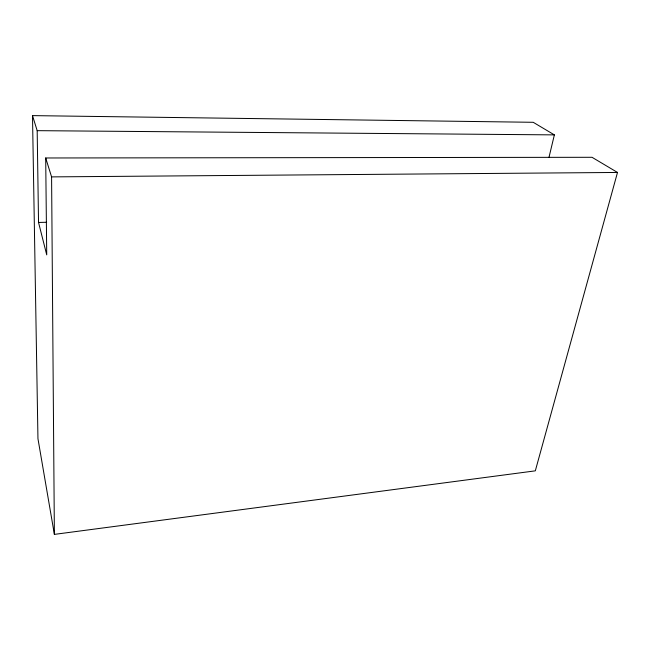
<?xml version="1.0" encoding="UTF-8"?>
<svg xmlns="http://www.w3.org/2000/svg" width="650" height="650" viewBox="0 0 650 650"><rect width="100%" height="100%" fill="white"/><g stroke="black" fill="none" stroke-linecap="round" stroke-linejoin="round"><path stroke-width="0.97" d="M548.949 157.536L554.369 134.883L533.227 122.298L32.5 115.619L37.952 438.669L54.381 534.381L535.316 470.844L617.5 172.453L592.02 157.292L45.695 157.982L46.727 254.873L38.537 222.454L37.18 130.658L32.5 115.619M38.537 222.454L46.646 222.259M45.695 157.982L51.586 176.889L617.5 172.453M37.18 130.658L554.369 134.883M51.586 176.889L54.381 534.381"/></g></svg>
